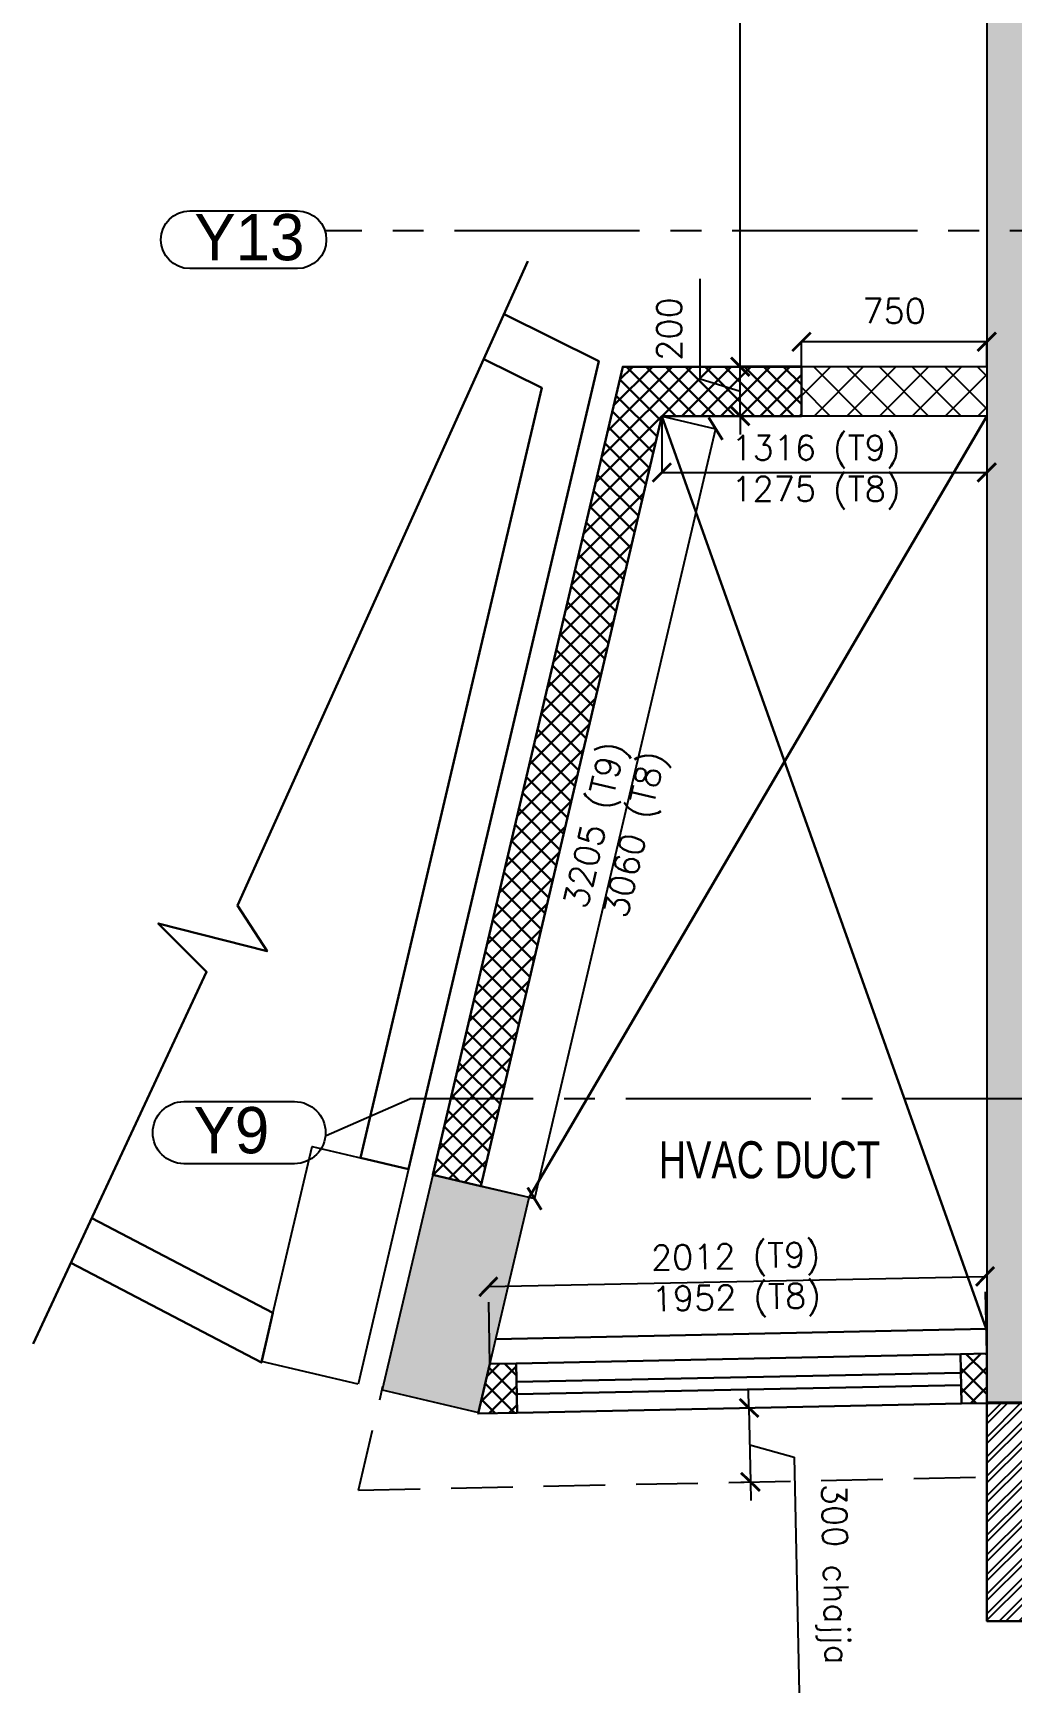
# Model space of a CAD drawing. Header units: millimetres. Extents: x 1167879 to 1231451, y -5731814 to -5645217.
# Drawn here: x 1180970 to 1184934, y -5719974 to -5713248 of the extents above; entities that cross this region are included whole.
import ezdxf

# ---------------------------------------------------------------- set-up
doc = ezdxf.new("R2010")
doc.units = ezdxf.units.MM
doc.header["$LTSCALE"] = 1000
doc.header["$MEASUREMENT"] = 0
for name, pattern in [('$2$( Hidden )', [0.375, 0.25, -0.125]), ('3BHK-A$0$AUDIT_D_120904163729-0', [0]), ('AUDIT_D_120904163729-0', [0]), ('HIDDEN', [0.375, 0.25, -0.125]), ('T8(T9 IS SIMILAR) - TYPICAL FLOOR ELEVATION$0$AUDIT_D_120904163729-0', [0]), ('T8(T9 IS SIMILAR) - TYPICAL FLOOR ELEVATION$0$HIDDEN', [0.375, 0.25, -0.125]), ('T8(T9 IS SIMILAR)$0$$0$HIDDEN', [0.375, 0.25, -0.125]), ('T8_REFUGE COLUMNS$0$AUDIT_D_120904163729-0', [0]), ('T8_REFUGE COLUMNS$0$CENTER2', [1.125, 0.75, -0.125, 0.125, -0.125])]:
    doc.linetypes.add(name, pattern=pattern)
doc.layers.get('0').update_dxf_attribs({"linetype": 'AUDIT_D_120904163729-0'})
for name, color, linetype, lineweight in [('$0$a-Text', 4, 'Continuous', 0), ('3BHK-A$0$A-WALL- 160', 6, 'Continuous', 30), ('D&W', 8, 'Continuous', 25), ('T8(T9 IS SIMILAR)$0$D&W', 8, 'Continuous', 25), ('wall', 22, 'Continuous', 30)]:
    doc.layers.add(name, color=color, linetype=linetype, lineweight=lineweight)
for name, color, linetype in [('3BHK-A$0$A-HATCH -160', 251, '3BHK-A$0$AUDIT_D_120904163729-0'), ('T8(T9 IS SIMILAR) - TYPICAL FLOOR ELEVATION$0$A-DIM', 1, 'T8(T9 IS SIMILAR) - TYPICAL FLOOR ELEVATION$0$AUDIT_D_120904163729-0'), ('T8(T9 IS SIMILAR) - TYPICAL FLOOR ELEVATION$0$A-WALL HATCH', 252, 'T8(T9 IS SIMILAR) - TYPICAL FLOOR ELEVATION$0$AUDIT_D_120904163729-0'), ('T8(T9 IS SIMILAR) - TYPICAL FLOOR ELEVATION$0$A-WALL-FEATURES', 6, 'T8(T9 IS SIMILAR) - TYPICAL FLOOR ELEVATION$0$AUDIT_D_120904163729-0'), ('T8(T9 IS SIMILAR)$0$S-BEAM', 20, 'T8(T9 IS SIMILAR)$0$$0$HIDDEN'), ('T8_REFUGE COLUMNS$0$A-CENTERLINE', 193, 'T8_REFUGE COLUMNS$0$CENTER2'), ('T8_REFUGE COLUMNS$0$A-COLUMN GRID NUMBERING', 4, 'T8_REFUGE COLUMNS$0$AUDIT_D_120904163729-0'), ('T8_REFUGE COLUMNS$0$A-RCC COLS', 3, 'Continuous'), ('T8_TYPICAL COLUMNS$0$A-RCC COLS', 3, 'Continuous')]:
    doc.layers.add(name, color=color, linetype=linetype)
doc.layers.add('T8_REFUGE COLUMNS$0$COL-HATCH', color=7, linetype='Continuous', lineweight=25, true_color=0xa3a3a3)
doc.styles.add('$0$ARIAL ARROW', font='swisscl.ttf')
doc.styles.add('$4$Romans 1', font='romans.shx', dxfattribs={"height": 100})
doc.styles.add('T8(T9 IS SIMILAR) - TYPICAL FLOOR ELEVATION$0$Romans 1', font='romans.shx', dxfattribs={"height": 100})
doc.styles.add('T8_REFUGE COLUMNS$0$STANDARD', font='GOTHIC.TTF')
doc.dimstyles.new('$1$ALPINE S', dxfattribs={"dimscale": 0, "dimtxt": 100, "dimasz": 75, "dimexe": 0, "dimexo": 0, "dimgap": 75, "dimtad": 1, "dimdec": 0, "dimzin": 0, "dimdsep": 46, "dimtxsty": '$4$Romans 1', "dimblk": '$4$_ArchTick', "dimcen": 0.09, "dimclrd": 256, "dimclre": 256, "dimclrt": 7, "dimadec": 0, "dimazin": 0, "dimtfac": 1, "dimtdec": 0, "dimtofl": 0, "dimtmove": 1, "dimatfit": 0, "dimldrblk": '$1$_Open90', "dimfxl": 1, "dimtolj": 1, "dimtzin": 0, "dimarcsym": 0})
doc.dimstyles.new('T8(T9 IS SIMILAR) - TYPICAL FLOOR ELEVATION$0$ALPINE S', dxfattribs={"dimscale": 0, "dimtxt": 100, "dimasz": 75, "dimexe": 0, "dimexo": 0, "dimgap": 75, "dimtad": 1, "dimdec": 0, "dimzin": 0, "dimdsep": 46, "dimtxsty": 'T8(T9 IS SIMILAR) - TYPICAL FLOOR ELEVATION$0$Romans 1', "dimblk": 'T8(T9 IS SIMILAR) - TYPICAL FLOOR ELEVATION$0$_ArchTick', "dimcen": 0.09, "dimclrd": 256, "dimclre": 256, "dimclrt": 7, "dimadec": 0, "dimazin": 0, "dimtfac": 1, "dimtdec": 0, "dimtofl": 0, "dimtmove": 1, "dimatfit": 0, "dimldrblk": 'T8(T9 IS SIMILAR) - TYPICAL FLOOR ELEVATION$0$_Open90', "dimfxl": 1, "dimtolj": 1, "dimtzin": 0, "dimarcsym": 0})

# ---------------------------------------------------------------- blocks, each defined once
blk = doc.blocks.new('T8_REFUGE COLUMNS')
at = {"layer": 'T8_REFUGE COLUMNS$0$COL-HATCH', "linetype": 'ByBlock'}
h = blk.add_hatch(color=256, dxfattribs=at)
h.dxf.hatch_style = 1
h.paths.add_polyline_path([(1184832.1, -5718799.9), (1185182.1, -5718799.9), (1185182.1, -5709299.9), (1184832.1, -5709299.9)])
at = {"layer": 'T8_REFUGE COLUMNS$0$A-CENTERLINE'}
for p, q in [((1229551.2, -5714049.9), (1182156.9, -5714049.9)), ((1182156.9, -5717716.1), (1182495.9, -5717567.4)), ((1223494.9, -5717567.4), (1182495.9, -5717567.4))]:
    blk.add_line(p, q, dxfattribs=at)
at = {"layer": 'T8_REFUGE COLUMNS$0$A-COLUMN GRID NUMBERING', "linetype": 'ByBlock'}
for points in [[(1181604.1, -5714202.5, -1), (1181604.1, -5713968.1), (1182039.7, -5713968.1, -1), (1182039.7, -5714202.5)], [(1181579.9, -5717830.1, -1), (1181579.9, -5717578.4), (1182028, -5717578.4, -1), (1182028, -5717830.1)]]:
    blk.add_lwpolyline(points, format="xyb", close=True, dxfattribs=at)
at = {"layer": 'T8_REFUGE COLUMNS$0$A-RCC COLS', "linetype": 'ByBlock'}
blk.add_lwpolyline([(1184832.1, -5718799.9), (1185182.1, -5718799.9), (1185182.1, -5709299.9), (1184832.1, -5709299.9)], close=True, dxfattribs=at)
at = {"layer": 'T8_REFUGE COLUMNS$0$A-COLUMN GRID NUMBERING', "linetype": 'ByBlock', "char_height": 187.5, "attachment_point": 1, "style": 'T8_REFUGE COLUMNS$0$STANDARD'}
for s, insert in [('Y13', (1181622.4, -5713981.4)), ('Y9', (1181619.3, -5717600.4))]:
    blk.add_mtext_dynamic_manual_height_columns(s, width=444.685, gutter_width=500, heights=[0], dxfattribs=dict(at, insert=insert))
blk = doc.blocks.new('T8_TYPICAL COLUMNS')
at = {"layer": 'T8_TYPICAL COLUMNS$0$A-RCC COLS', "linetype": 'ByBlock'}
blk.add_blockref('T8_REFUGE COLUMNS', (0, 0), dxfattribs=at)
blk = doc.blocks.new('3BHK-A')
at = {"layer": '3BHK-A$0$A-HATCH -160', "linetype": 'ByBlock'}
h = blk.add_hatch(dxfattribs=at)
h.set_pattern_fill('ANSI32', color=256, scale=150)
h.set_pattern_definition([(45, (-0.65, 1285.594), (-39.77475644, 39.77475644), []), (45, (25.864, 1285.594), (-39.77475644, 39.77475644), [])])
h.paths.add_polyline_path([(1184832.7, -5719684.9), (1184832.7, -5718799.6), (1184992.7, -5718799.6), (1184992.7, -5719524.7), (1185057.7, -5719524.8), (1185057.7, -5719685)])
at = {"layer": '3BHK-A$0$A-WALL- 160', "linetype": 'ByBlock', "elevation": 0}
blk.add_lwpolyline([(1184992.7, -5719523.5), (1184992.7, -5718798.3), (1184832.7, -5718798.3), (1184832.7, -5719683.7), (1184992.3, -5719683.7)], dxfattribs=at)
blk = doc.blocks.new('T8(T9 IS SIMILAR) - TYPICAL FLOOR ELEVATION$0$_ArchTick')
at = {"color": 0, "linetype": 'ByBlock', "const_width": 0.15}
blk.add_lwpolyline([(-0.5, -0.5), (0.5, 0.5)], dxfattribs=at)
blk = doc.blocks.new('*D750')
at = {"layer": 'T8(T9 IS SIMILAR) - TYPICAL FLOOR ELEVATION$0$A-DIM', "linetype": 'T8(T9 IS SIMILAR) - TYPICAL FLOOR ELEVATION$0$HIDDEN', "lineweight": -2, "transparency": 16777216}
for p, q in [((1184082.1, -5714599.9), (1184082.1, -5714499.1)), ((1184832.1, -5714599.9), (1184832.1, -5714499.1))]:
    blk.add_line(p, q, dxfattribs=at)
at = {"layer": 'T8(T9 IS SIMILAR) - TYPICAL FLOOR ELEVATION$0$A-DIM', "lineweight": -2, "transparency": 16777216}
blk.add_line((1184832.1, -5714499.1), (1184082.1, -5714499.1), dxfattribs=at)
at = {"layer": 'T8(T9 IS SIMILAR) - TYPICAL FLOOR ELEVATION$0$A-DIM', "linetype": 'ByBlock', "lineweight": -2, "transparency": 16777216, "xscale": 75, "yscale": 75, "zscale": 75, "rotation": 180}
blk.add_blockref('T8(T9 IS SIMILAR) - TYPICAL FLOOR ELEVATION$0$_ArchTick', (1184082.1, -5714499.1), dxfattribs=at)
at = {"layer": 'T8(T9 IS SIMILAR) - TYPICAL FLOOR ELEVATION$0$A-DIM', "linetype": 'ByBlock', "lineweight": -2, "transparency": 16777216, "xscale": 75, "yscale": 75, "zscale": 75}
blk.add_blockref('T8(T9 IS SIMILAR) - TYPICAL FLOOR ELEVATION$0$_ArchTick', (1184832.1, -5714499.1), dxfattribs=at)
at = {"layer": 'T8(T9 IS SIMILAR) - TYPICAL FLOOR ELEVATION$0$A-DIM', "color": 7, "linetype": 'ByBlock', "transparency": 16777216, "insert": (1184457.1, -5714374.1), "char_height": 100, "attachment_point": 5, "style": 'T8(T9 IS SIMILAR) - TYPICAL FLOOR ELEVATION$0$Romans 1'}
blk.add_mtext('\\A1;750', dxfattribs=at)
blk = doc.blocks.new('T8(T9 IS SIMILAR) - TYPICAL FLOOR ELEVATION$0$_Open90')
at = {"color": 0, "linetype": 'ByBlock', "lineweight": -2}
for p, q in [((0, 0), (-1, 0)), ((-0.5, 0.5), (0, 0)), ((0, 0), (-0.5, -0.5))]:
    blk.add_line(p, q, dxfattribs=at)
blk = doc.blocks.new('*D751')
at = {"layer": 'T8(T9 IS SIMILAR) - TYPICAL FLOOR ELEVATION$0$A-DIM', "lineweight": -2, "transparency": 16777216}
for p, q in [((1183671.1, -5714651.1), (1183671.1, -5714244)), ((1183833.6, -5714599.9), (1183833.6, -5714524.9)), ((1183833.6, -5714799.9), (1183833.6, -5714599.9)), ((1183833.6, -5714699.9), (1183671.1, -5714651.1)), ((1183833.6, -5714799.9), (1183833.6, -5714874.9))]:
    blk.add_line(p, q, dxfattribs=at)
at = {"layer": 'T8(T9 IS SIMILAR) - TYPICAL FLOOR ELEVATION$0$A-DIM', "linetype": 'T8(T9 IS SIMILAR) - TYPICAL FLOOR ELEVATION$0$HIDDEN', "lineweight": -2, "transparency": 16777216}
for p, q in [((1184082.1, -5714599.9), (1183833.6, -5714599.9)), ((1184082.1, -5714799.9), (1183833.6, -5714799.9))]:
    blk.add_line(p, q, dxfattribs=at)
at = {"layer": 'T8(T9 IS SIMILAR) - TYPICAL FLOOR ELEVATION$0$A-DIM', "linetype": 'ByBlock', "lineweight": -2, "transparency": 16777216, "xscale": 75, "yscale": 75, "zscale": 75}
for p, rotation in [((1183833.6, -5714599.9), 270), ((1183833.6, -5714799.9), 90)]:
    blk.add_blockref('T8(T9 IS SIMILAR) - TYPICAL FLOOR ELEVATION$0$_ArchTick', p, dxfattribs=dict(at, rotation=rotation))
at = {"layer": 'T8(T9 IS SIMILAR) - TYPICAL FLOOR ELEVATION$0$A-DIM', "color": 7, "linetype": 'ByBlock', "transparency": 16777216, "insert": (1183546.1, -5714447.5), "char_height": 100, "attachment_point": 5, "rotation": 90, "style": 'T8(T9 IS SIMILAR) - TYPICAL FLOOR ELEVATION$0$Romans 1'}
blk.add_mtext('\\A1;200', dxfattribs=at)
blk = doc.blocks.new('*D752')
at = {"layer": 'T8(T9 IS SIMILAR) - TYPICAL FLOOR ELEVATION$0$A-DIM', "linetype": 'T8(T9 IS SIMILAR) - TYPICAL FLOOR ELEVATION$0$HIDDEN', "lineweight": -2, "transparency": 16777216}
for p, q in [((1184832.1, -5709299.9), (1183833.6, -5709299.9)), ((1184082.1, -5714599.9), (1183833.6, -5714599.9))]:
    blk.add_line(p, q, dxfattribs=at)
at = {"layer": 'T8(T9 IS SIMILAR) - TYPICAL FLOOR ELEVATION$0$A-DIM', "lineweight": -2, "transparency": 16777216}
blk.add_line((1183833.6, -5714599.9), (1183833.6, -5709299.9), dxfattribs=at)
at = {"layer": 'T8(T9 IS SIMILAR) - TYPICAL FLOOR ELEVATION$0$A-DIM', "linetype": 'ByBlock', "lineweight": -2, "transparency": 16777216, "xscale": 75, "yscale": 75, "zscale": 75}
for p, rotation in [((1183833.6, -5709299.9), 90), ((1183833.6, -5714599.9), 270)]:
    blk.add_blockref('T8(T9 IS SIMILAR) - TYPICAL FLOOR ELEVATION$0$_ArchTick', p, dxfattribs=dict(at, rotation=rotation))
at = {"layer": 'T8(T9 IS SIMILAR) - TYPICAL FLOOR ELEVATION$0$A-DIM', "color": 7, "linetype": 'ByBlock', "transparency": 16777216, "insert": (1183708.6, -5711949.9), "char_height": 100, "attachment_point": 5, "rotation": 90, "style": 'T8(T9 IS SIMILAR) - TYPICAL FLOOR ELEVATION$0$Romans 1'}
blk.add_mtext('\\A1;5300', dxfattribs=at)
blk = doc.blocks.new('$4$_ArchTick')
at = {"color": 0, "linetype": 'ByBlock', "const_width": 0.15}
blk.add_lwpolyline([(-0.5, -0.5), (0.5, 0.5)], dxfattribs=at)
blk = doc.blocks.new('*D76')
at = {"layer": 'wall', "linetype": 'ByBlock', "lineweight": -2, "transparency": 16777216}
blk.add_line((-44548.5, 471.6), (-42536.5, 513.3), dxfattribs=at)
at = {"layer": 'wall', "linetype": '$2$( Hidden )', "lineweight": -2, "transparency": 16777216}
for p, q in [((-44542.1, 158.3), (-44548.5, 471.6)), ((-42530, 200), (-42536.5, 513.3))]:
    blk.add_line(p, q, dxfattribs=at)
at = {"layer": 'wall', "linetype": 'ByBlock', "lineweight": -2, "transparency": 16777216, "xscale": 75, "yscale": 75, "zscale": 75}
for p, rotation in [((-42536.5, 513.3), 1.187659114686141), ((-44548.5, 471.6), 181.1876591146861)]:
    blk.add_blockref('$4$_ArchTick', p, dxfattribs=dict(at, rotation=rotation))
at = {"layer": 'wall', "color": 7, "linetype": 'ByBlock', "transparency": 16777216, "insert": (-43545.3, 495.6), "char_height": 100, "attachment_point": 5, "rotation": 1.18766, "style": '$4$Romans 1'}
blk.add_mtext('\\A1;2012 (T9)\\P1952 (T8)', dxfattribs=at)
blk = doc.blocks.new('$1$_Open90')
at = {"color": 0, "linetype": 'ByBlock', "lineweight": -2}
for p, q in [((0, 0), (-1, 0)), ((-0.5, 0.5), (0, 0)), ((0, 0), (-0.5, -0.5))]:
    blk.add_line(p, q, dxfattribs=at)
blk = doc.blocks.new('*D77')
at = {"layer": 'wall', "linetype": '$2$( Hidden )', "lineweight": -2, "transparency": 16777216}
for p, q in [((-43845.9, 3999.8), (-43845.9, 3771)), ((-42530, 3999.8), (-42530, 3771))]:
    blk.add_line(p, q, dxfattribs=at)
at = {"layer": 'wall', "linetype": 'ByBlock', "lineweight": -2, "transparency": 16777216}
blk.add_line((-43845.9, 3771), (-42530, 3771), dxfattribs=at)
at = {"layer": 'wall', "linetype": 'ByBlock', "lineweight": -2, "transparency": 16777216, "xscale": 75, "yscale": 75, "zscale": 75, "rotation": 180}
blk.add_blockref('$4$_ArchTick', (-43845.9, 3771), dxfattribs=at)
at = {"layer": 'wall', "linetype": 'ByBlock', "lineweight": -2, "transparency": 16777216, "xscale": 75, "yscale": 75, "zscale": 75}
blk.add_blockref('$4$_ArchTick', (-42530, 3771), dxfattribs=at)
at = {"layer": 'wall', "color": 7, "linetype": 'ByBlock', "transparency": 16777216, "insert": (-43221.1, 3771.2), "char_height": 100, "attachment_point": 5, "style": '$4$Romans 1'}
blk.add_mtext('\\A1;1316 (T9)\\P1275 (T8)', dxfattribs=at)
blk = doc.blocks.new('*D78')
at = {"layer": 'wall', "linetype": '$2$( Hidden )', "lineweight": -2, "transparency": 16777216}
for p, q in [((-43845.9, 3999.8), (-43628.2, 3948.6)), ((-44579.5, 879.4), (-44361.8, 828.2))]:
    blk.add_line(p, q, dxfattribs=at)
at = {"layer": 'wall', "linetype": 'ByBlock', "lineweight": -2, "transparency": 16777216}
blk.add_line((-43628.2, 3948.6), (-44361.8, 828.2), dxfattribs=at)
at = {"layer": 'wall', "linetype": 'ByBlock', "lineweight": -2, "transparency": 16777216, "xscale": 75, "yscale": 75, "zscale": 75}
for p, rotation in [((-43628.2, 3948.6), 76.76976062216826), ((-44361.8, 828.2), 256.7697606221683)]:
    blk.add_blockref('$4$_ArchTick', p, dxfattribs=dict(at, rotation=rotation))
at = {"layer": 'wall', "color": 7, "linetype": 'ByBlock', "transparency": 16777216, "insert": (-44022.6, 2320.2), "char_height": 100, "attachment_point": 5, "rotation": 76.76976, "style": '$4$Romans 1'}
blk.add_mtext('\\A1;3205 (T9)\\P3060 (T8)', dxfattribs=at)
blk = doc.blocks.new('*D83')
at = {"layer": 'wall', "linetype": 'ByBlock', "lineweight": -2, "transparency": 16777216}
for p, q in [((-43492.9, -20), (-43494.5, 55)), ((-43492.9, -20), (-43486.7, -319.9)), ((-43489.8, -169.9), (-43309.6, -220)), ((-43309.6, -220), (-43289.8, -1174.5)), ((-43486.7, -319.9), (-43485.2, -394.9))]:
    blk.add_line(p, q, dxfattribs=at)
at = {"layer": 'wall', "linetype": '$2$( Hidden )', "lineweight": -2, "transparency": 16777216}
for p, q in [((-43531.9, -20.8), (-43492.9, -20)), ((-43525.7, -320.7), (-43486.7, -319.9))]:
    blk.add_line(p, q, dxfattribs=at)
at = {"layer": 'wall', "linetype": 'ByBlock', "lineweight": -2, "transparency": 16777216, "xscale": 75, "yscale": 75, "zscale": 75}
for p, rotation in [((-43492.9, -20), 271.1876591149192), ((-43486.7, -319.9), 91.18765911491921)]:
    blk.add_blockref('$4$_ArchTick', p, dxfattribs=dict(at, rotation=rotation))
at = {"layer": 'wall', "color": 7, "linetype": 'ByBlock', "transparency": 16777216, "insert": (-43158, -694.3), "char_height": 100, "attachment_point": 5, "rotation": 271.18766, "style": '$4$Romans 1'}
blk.add_mtext('\\A1;300 chajja', dxfattribs=at)
blk = doc.blocks.new('T8(T9 IS SIMILAR) - TYPICAL FLOOR ELEVATION')
at = {"layer": 'T8(T9 IS SIMILAR) - TYPICAL FLOOR ELEVATION$0$A-WALL HATCH', "linetype": 'ByBlock'}
h = blk.add_hatch(dxfattribs=at)
h.set_pattern_fill('ANSI37', color=256, scale=750, angle=90)
h.set_pattern_definition([(135, (-4500972.9, -6862799.35), (-66.2912607, -66.2912607), []), (225, (-4500972.9, -6862799.35), (66.2912607, -66.2912607), [])])
h.paths.add_polyline_path([(1184082.1, -5714799.9), (1184082.1, -5714599.9), (1184832.1, -5714599.9), (1184832.1, -5714799.9)])
at = {"layer": 'T8(T9 IS SIMILAR) - TYPICAL FLOOR ELEVATION$0$A-WALL-FEATURES', "linetype": 'ByBlock'}
blk.add_lwpolyline([(1184082.1, -5714799.9), (1184082.1, -5714599.9), (1184832.1, -5714599.9), (1184832.1, -5714799.9)], close=True, dxfattribs=at)
at = {"layer": 'T8(T9 IS SIMILAR) - TYPICAL FLOOR ELEVATION$0$A-DIM', "linetype": 'ByBlock'}
for base, p1, p2, angle, picture, middle in [((1183833.6, -5709299.9), (1184082.1, -5714599.9, 0.3), (1184832.1, -5709299.9), 90, '*D752', (1183708.6, -5711949.9)), ((1183833.6, -5714599.9), (1184082.1, -5714799.9), (1184082.1, -5714599.9), 90, '*D751', (1183546.1, -5714576.1)), ((1184082.1, -5714499.1, 0.3), (1184832.1, -5714599.9, 0.3), (1184082.1, -5714599.9, 0.3), 0, '*D750', (1184457.1, -5714374.1, 0.3))]:
    dim = blk.add_linear_dim(base=base, p1=p1, p2=p2, angle=angle, dimstyle='T8(T9 IS SIMILAR) - TYPICAL FLOOR ELEVATION$0$ALPINE S', override={"dimscale": 1, "dimfxl": 5, "dimarcsym": 1}, dxfattribs=at)
    dim.commit()
    dim.dimension.update_dxf_attribs({"geometry": picture, "text_midpoint": middle})
blk = doc.blocks.new('T8(T9 IS SIMILAR)')
at = {"layer": 'T8(T9 IS SIMILAR)$0$D&W', "linetype": 'ByBlock'}
blk.add_blockref('3BHK-A', (0, 0), dxfattribs=at)
blk.add_blockref('T8(T9 IS SIMILAR) - TYPICAL FLOOR ELEVATION', (0, 0), dxfattribs=at)
at = {"layer": 'T8(T9 IS SIMILAR)$0$S-BEAM'}
for p, q in [((1184832, -5718798.4, -0.2), (1184832, -5719683.6, -0.2)), ((1184832, -5719683.5, -0.2), (1189932.4, -5719683.4, -0.5))]:
    blk.add_line(p, q, dxfattribs=at)
at = {"layer": 'T8(T9 IS SIMILAR)$0$D&W', "linetype": 'ByBlock'}
blk.add_blockref('T8_TYPICAL COLUMNS', (0, 0), dxfattribs=at)
blk = doc.blocks.new('A$C1F9C2DDA')
at = {"layer": 'wall', "linetype": 'ByBlock'}
h = blk.add_hatch(dxfattribs=at)
h.set_pattern_fill('ANSI37', color=8, scale=450)
h.set_pattern_definition([(45, (-1227362.07, 5718799.863), (-39.77475644, 39.77475644), []), (135, (-1227362.07, 5718799.863), (-39.77475644, -39.77475644), [])])
h.paths.add_polyline_path([(-43280, 3999.8), (-43845.9, 3999.8), (-44579.5, 879.4), (-44774.2, 925.2), (-44004.4, 4199.8), (-43280, 4199.8)])
h.paths.add_polyline_path([(-42636.2, 197.8), (-42632.1, -2.1), (-42530, 0), (-42530, 200)])
h.paths.add_polyline_path([(-44431.7, -39.4), (-44435.8, 160.5), (-44542.1, 158.3), (-44590, -42.7)])
h = blk.add_hatch(color=8, dxfattribs=at)
h.dxf.hatch_style = 1
h.paths.add_polyline_path([(-44979.1, 53.7), (-44588.3, -38.2), (-44383.3, 833.4), (-44774.2, 925.3)])
at = {"color": 3, "linetype": 'ByBlock', "elevation": 9073.2}
for points in [[(-45076.5, 76.6), (-45467.4, 168.5), (-45262.4, 1040.1), (-44871.6, 948.2)], [(-44979.1, 53.7), (-44588.3, -38.2), (-44383.3, 833.4), (-44774.2, 925.3)]]:
    blk.add_lwpolyline(points, close=True, dxfattribs=at)
at = {"layer": 'D&W', "color": 5, "linetype": 'HIDDEN'}
for p, q in [((-45074.7, -352.8, 9073.2), (-44975.7, 68.3, 9073.2)), ((-45074.7, -352.8), (-42529.3, -300.1))]:
    blk.add_line(p, q, dxfattribs=at)
at = {"layer": 'wall', "linetype": 'ByBlock'}
for p, q in [((-44579.5, 879.4, 0.1), (-43845.9, 3999.8, 0.1)), ((-44435.8, 160.5), (-44542.1, 158.3)), ((-42530, 200), (-42636.2, 197.8))]:
    blk.add_line(p, q, dxfattribs=at)
at = {"layer": 'wall', "color": 8, "linetype": 'ByBlock'}
for p, q in [((-44383.3, 833.4, 9073.2), (-42530, 4000)), ((-43845.9, 3999.8, 0.1), (-42532.1, 300)), ((-42532.1, 300), (-44518.9, 258.8))]:
    blk.add_line(p, q, dxfattribs=at)
at = {"layer": 'wall', "color": 5, "linetype": 'ByBlock'}
for p, q in [((-44435.8, 160.5), (-42636.2, 197.8)), ((-44434.3, 85.5), (-42634.7, 122.9)), ((-44433.2, 35.6), (-42633.6, 72.9)), ((-44431.7, -39.4), (-42632.1, -2.1))]:
    blk.add_line(p, q, dxfattribs=at)
at = {"layer": 'wall'}
for p, q in [((-44435.8, 160.5), (-44431.7, -39.4)), ((-42636.2, 197.8), (-42632.1, -2.1))]:
    blk.add_line(p, q, dxfattribs=at)
at = {"layer": 'wall', "linetype": 'ByBlock'}
blk.add_lwpolyline([(-44388.2, 4627), (-45565.2, 2016.4), (-45445.3, 1830.6), (-45885.8, 1943.5), (-45690.1, 1747), (-46392.4, 239.3)], dxfattribs=at)
at = {"layer": 'wall', "elevation": 0.1}
blk.add_lwpolyline([(-44566.8, 4230.8), (-44332.7, 4114.2), (-45066.3, 993.8), (-44871.6, 948), (-44101.7, 4222.6), (-44484.6, 4413.2)], dxfattribs=at)
blk.add_lwpolyline([(-43280, 3999.8), (-43845.9, 3999.8), (-44579.5, 879.4), (-44774.2, 925.2), (-44004.4, 4199.8), (-43280, 4199.8)], close=True, dxfattribs=at)
at = {"layer": 'wall'}
for points in [[(-46239.4, 567.9), (-45467.8, 163.7), (-45421.2, 365), (-46154.8, 749.4)], [(-44431.7, -39.4), (-44590, -42.7), (-44542.1, 158.3), (-44435.8, 160.5)], [(-42636.2, 197.8), (-42530, 200), (-42530, 0), (-42632.1, -2.1)]]:
    blk.add_lwpolyline(points, dxfattribs=at)
at = {"layer": '$0$a-Text', "linetype": 'ByBlock', "insert": (-43858.6, 1060.7), "char_height": 150, "width": 3499.366, "attachment_point": 1, "style": '$0$ARIAL ARROW'}
blk.add_mtext('HVAC DUCT', dxfattribs=at)
at = {"layer": 'wall', "linetype": 'ByBlock'}
dim = blk.add_linear_dim(base=(-42530, 3771), p1=(-43845.9, 3999.8, 0.1), p2=(-42530, 3999.8), text='<> (T9)\\P1275 (T8)', dimstyle='$1$ALPINE S', override={"dimscale": 1}, dxfattribs=at)
dim.commit()
dim.dimension.update_dxf_attribs({"geometry": '*D77', "text_midpoint": (-43221.1, 3527.2), "dimtype": 128})
for base, p1, p2, angle, text, picture, middle in [((-44361.8, 828.2), (-43845.9, 3999.8, 0.1), (-44579.5, 879.4, 0.1), 256.76976, '<> (T9)\\P3060 (T8)', '*D78', (-43785, 2264.3)), ((-42536.4946, 513.3163), (-44542.0549, 158.33), (-42530, 200.043), 1.18766, '<> (T9)\\P1952 (T8)', '*D76', (-43540.2736, 251.6433))]:
    dim = blk.add_linear_dim(base=base, p1=p1, p2=p2, angle=angle, text=text, dimstyle='$1$ALPINE S', override={"dimscale": 1}, dxfattribs=at)
    dim.commit()
    dim.dimension.update_dxf_attribs({"geometry": picture, "text_midpoint": middle, "dimtype": 129})
dim = blk.add_aligned_dim(p1=(-43531.9, -20.8), p2=(-43525.7, -320.7), distance=39, text='<> chajja', dimstyle='$1$ALPINE S', override={"dimscale": 1}, dxfattribs=at)
dim.commit()
dim.dimension.update_dxf_attribs({"geometry": '*D83', "text_midpoint": (-43166.4, -292)})

msp = doc.modelspace()

# ---------------------------------------------------------------- block references
at = {"linetype": 'ByBlock'}
msp.add_blockref('T8(T9 IS SIMILAR)', (0, 0), dxfattribs=at)

# ---------------------------------------------------------------- next in the draw order: block references
at = {"layer": 'D&W', "linetype": 'ByBlock'}
msp.add_blockref('A$C1F9C2DDA', (1227362.1, -5718799.9), dxfattribs=at)

doc.saveas('drawing.dxf')
